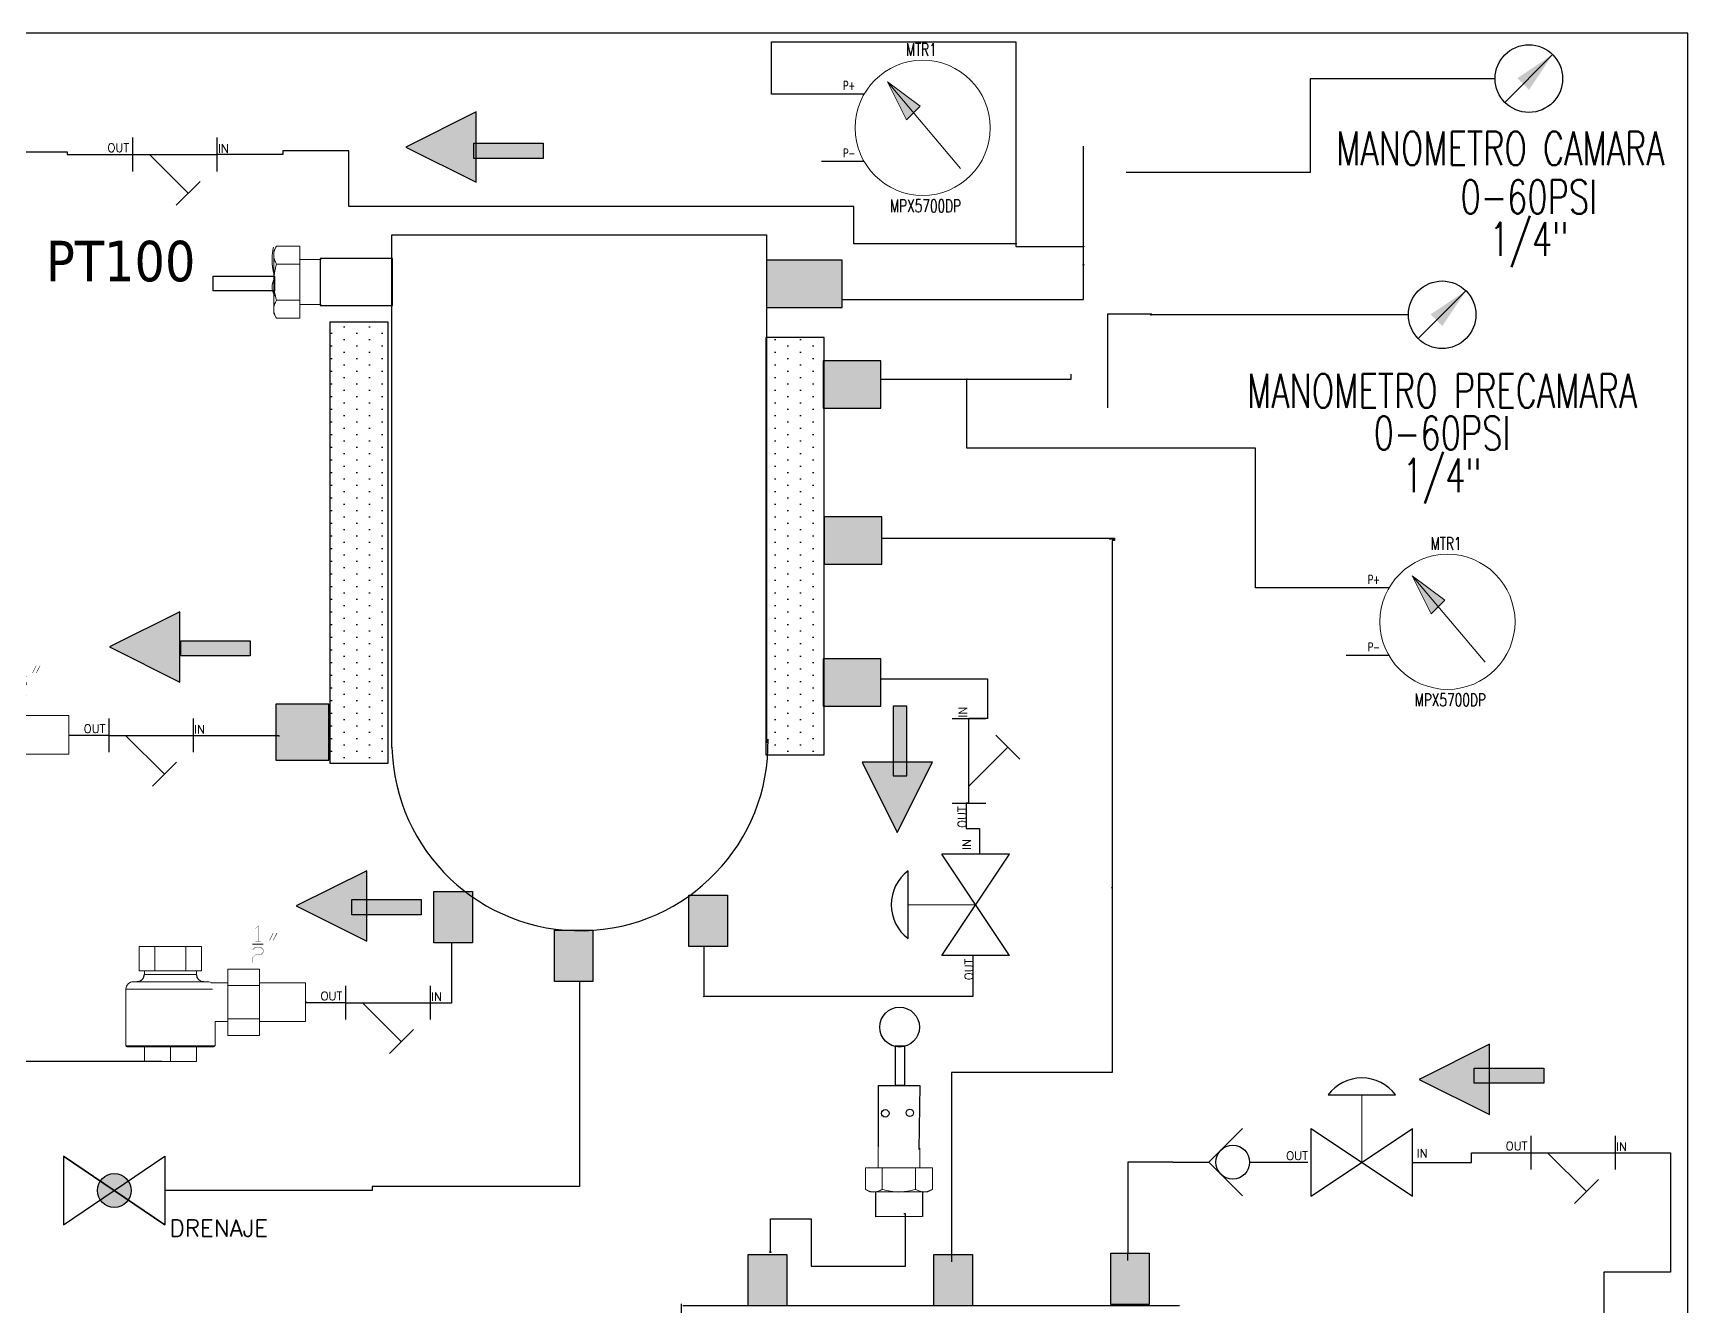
# Model space of a CAD drawing. Header units: millimetres. Extents: x 15 to 265, y 10 to 205.
# Drawn here: x 118.1 to 265, y 92 to 205 of the extents above; entities that cross this region are included whole.
import ezdxf
from ezdxf.enums import TextEntityAlignment as Align

# ---------------------------------------------------------------- set-up
doc = ezdxf.new("R2010")
doc.units = ezdxf.units.MM
for name, color, linetype in [('DESC', 250, 'Continuous'), ('SYMS', 7, 'Continuous'), ('TAGS', 250, 'Continuous'), ('TERMS', 123, 'Continuous'), ('WIRENO', 250, 'Continuous'), ('WIRES', 7, 'Continuous')]:
    doc.layers.add(name, color=color, linetype=linetype)
doc.styles.get("Standard").update_dxf_attribs({"font": 'tahoma.ttf'})
doc.styles.add('WD', font='romans.shx')
pattern_1 = [(90, (348.2018, -2.1999), (-1.125, 0.5625), [0, -1.125])]

# ---------------------------------------------------------------- blocks, each defined once
blk = doc.blocks.new('HCK1_CHK_VAL_1')
for p, q in [((0.2414, 0.125), (0.3664, 0)), ((0.2155, 0), (0, 0)), ((0.3664, 0), (0.2414, -0.125)), ((0.5, 0), (0.3664, 0))]:
    blk.add_line(p, q)
blk.add_circle((0.278, 0), 0.0625)
at = {"style": 'WD', "width": 0.7}
for tag, p in [('INST', (0.2202, 0.4062)), ('LOC', (0.2202, 0.2812)), ('TAG1', (0.2202, 0.1562)), ('DESC1', (0.2031, -0.2691)), ('DESC2', (0.214, -0.3863)), ('DESC3', (0.214, -0.5035)), ('WDTAGALT', (0.214, -0.625))]:
    blk.add_attdef(tag, text='', height=0.0938, dxfattribs=at).set_placement(p, align=Align.CENTER)
at = {"flags": 1}
blk.add_attdef('WDTYPE', (0.3438, 0.125), '', height=0.01, dxfattribs=at)
at = {"style": 'WD', "width": 0.7}
blk.add_attdef('TERM01', text='', height=0.0469, dxfattribs=at).set_placement((0.1875, 0.0312), align=Align.RIGHT)
for tag, p, height in [('TERM02', (0.375, 0.0312), 0.0469), ('RATING1', (0.3765, -0.1563), 0.0938)]:
    blk.add_attdef(tag, p, '', height=height, dxfattribs=at)
at = {"style": 'WD'}
for tag, p, height, flags in [('X4TERM01', (0, 0), 0.00375, 1), ('X1TERM02', (0.5, 0), 0.00375, 1), ('FAMILY', (0.0636, -0.0313), 0.0075, 9), ('WDBLKNAM', (0.0631, -0.1525), 0.01, 9)]:
    blk.add_attdef(tag, p, '', height=height, dxfattribs=dict(at, flags=flags))
blk.add_attdef('XREF', text='', height=0.0625, dxfattribs=at).set_placement((0.0327, -0.0938), align=Align.RIGHT)
at = {"linetype": 'Continuous', "style": 'WD', "flags": 9}
for tag, p in [('CAT', (0.0636, -0.0625)), ('ASSYCODE', (0.0636, -0.125)), ('MFG', (0.0636, -0.0938))]:
    blk.add_attdef(tag, p, '', height=0.0075, dxfattribs=at)
blk = doc.blocks.new('HGVA1_DIAPHRAGM_VALVE2')
at = {"color": 7, "linetype": 'Continuous', "lineweight": 0, "ltscale": 3.2258}
for p, q in [((-0.25, 0.5), (0.25, 0.5)), ((0, 0), (0, 0.5))]:
    blk.add_line(p, q, dxfattribs=at)
for p, q in [((-0.375, -0.25), (-0.375, 0.25)), ((-0.375, -0.25), (0.375, 0.25)), ((-0.375, 0.25), (0.375, -0.25)), ((0.375, -0.25), (0.375, 0.25))]:
    blk.add_line(p, q)
at = {"ltscale": 25.4, "flags": 128}
blk.add_lwpolyline([(0.25, 0.5, 0.5), (-0.25, 0.5)], format="xyb", close=True, dxfattribs=at)
at = {"style": 'WD', "flags": 1}
for tag, p in [('INST', (-0.469, 0.748)), ('LOC', (-0.469, 0.587)), ('TAG1', (-0.469, 0.378))]:
    blk.add_attdef(tag, text='', height=0.125, dxfattribs=at).set_placement(p, align=Align.RIGHT)
at = {"style": 'WD'}
blk.add_attdef('XREF', text='', height=0.0625, rotation=0.0625, dxfattribs=at).set_placement((0.518, 0.271), align=Align.TOP_CENTER)
blk.add_attdef('TERM01', text='', height=0.0625, dxfattribs=at).set_placement((-0.399, 0.018), align=Align.RIGHT)
for tag, p, height in [('X4TERM01', (-0.375, 0), 0.005), ('X1TERM02', (0.375, 0), 0.005), ('TERM02', (0.406, 0.036), 0.0625), ('RATING1', (0.388, -0.162), 0.125), ('DESC1', (0.388, -0.378), 0.125), ('DESC2', (0.388, -0.562), 0.125), ('DESC3', (0.388, -0.752), 0.125), ('WDTAGALT', (0.388, -0.907), 0.125)]:
    blk.add_attdef(tag, p, '', height=height, dxfattribs=at)
at = {"style": 'WD', "flags": 1}
for tag, p in [('WDTYPE', (-0.154, -0.127)), ('FAMILY', (-0.143, -0.17)), ('CAT', (-0.143, -0.215)), ('MFG', (-0.141, -0.246)), ('ASSYCODE', (-0.113, -0.275))]:
    blk.add_attdef(tag, text='', height=0.01, dxfattribs=at).set_placement(p, align=Align.CENTER)
blk = doc.blocks.new('HST1_STRAINER_Y_TYPE')
at = {"ltscale": 3.2258}
for p, q in [((0, 0.125), (0, -0.125)), ((0.625, 0.125), (0.625, -0.125)), ((0, 0), (0.625, 0)), ((0.125, 0), (0.412, -0.287)), ((0.324, -0.376), (0.501, -0.199))]:
    blk.add_line(p, q, dxfattribs=at)
at = {"style": 'WD', "flags": 1}
for tag, height, p in [('INST', 0.125, (0.33, 0.71)), ('LOC', 0.125, (0.306, 0.549)), ('TAG1', 0.125, (0.324, 0.34)), ('FAMILY', 0.01, (1.09, 0.044)), ('CAT', 0.01, (1.09, -0.001)), ('WDTYPE', 0.01, (1.102, -0.093)), ('MFG', 0.01, (1.092, -0.032)), ('ASSYCODE', 0.01, (1.12, -0.061))]:
    blk.add_attdef(tag, text='', height=height, dxfattribs=at).set_placement(p, align=Align.CENTER)
at = {"style": 'WD'}
for tag, height, p in [('WDTAGALT', 0.125, (0.035, 0.2)), ('TERM01', 0.0625, (-0.024, 0.018))]:
    blk.add_attdef(tag, text='', height=height, dxfattribs=at).set_placement(p, align=Align.RIGHT)
for tag, p, height in [('RATING1', (0.6, 0.18), 0.125), ('X4TERM01', (0, 0), 0.005), ('X1TERM03', (0.625, 0), 0.005), ('TERM03', (0.632, 0.013), 0.0625), ('DESC1', (-0.666, -0.258), 0.125), ('DESC2', (-0.666, -0.442), 0.125), ('X8TERM02', (0.412, -0.287), 0.005), ('TERM02', (0.447, -0.365), 0.0625), ('DESC3', (-0.666, -0.632), 0.125)]:
    blk.add_attdef(tag, p, '', height=height, dxfattribs=at)
blk.add_attdef('XREF', text='', height=0.0625, rotation=0.0625, dxfattribs=at).set_placement((0.649, -0.434), align=Align.TOP_CENTER)
blk = doc.blocks.new('HMT1_DIFFERENTIAL_PRESSURE_GAUGE')
blk.add_hatch(color=7).paths.add_polyline_path([(-0.26, 0.34), (-0.12, 0.06), (-0.02, 0.16)])
for p, q in [((-0.437, 0.25), (-0.75, 0.25)), ((-0.437, -0.25), (-0.75, -0.25))]:
    blk.add_line(p, q)
at = {"color": 7, "linetype": 'Continuous', "lineweight": 0, "ltscale": 645.15999}
for p, q in [((-0.26, 0.34), (0.28, -0.3)), ((-0.26, 0.34), (-0.12, 0.06)), ((-0.26, 0.34), (-0.02, 0.16)), ((-0.12, 0.06), (-0.02, 0.16))]:
    blk.add_line(p, q, dxfattribs=at)
at = {"color": 255, "linetype": 'Continuous', "lineweight": 0, "ltscale": 25.4, "flags": 128}
blk.add_lwpolyline([(-0.26, 0.34), (-0.12, 0.06), (-0.02, 0.16)], close=True, dxfattribs=at)
at = {"color": 7, "linetype": 'Continuous', "lineweight": 0, "ltscale": 645.15999}
blk.add_circle((0, 0), 0.5, dxfattribs=at)
at = {"style": 'WD', "width": 0.7}
for tag, p in [('INST', (-0.01, 0.781)), ('LOC', (-0.01, 0.656)), ('TAG1', (-0.01, 0.531)), ('DESC1', (0.021, -0.625)), ('DESC2', (0.021, -0.75)), ('DESC3', (0.021, -0.875)), ('WDTAGALT', (0.021, -1))]:
    blk.add_attdef(tag, text='', height=0.0938, dxfattribs=at).set_placement(p, align=Align.CENTER)
at = {"style": 'WD'}
for tag, p, height, flags in [('X4TERM01', (-0.75, 0.25), 0.005, 1), ('X1TERM03', (0.5, 0), 0.005, 1), ('FAMILY', (-0.208, -0.062), 0.01, 9), ('WDBLKNAM', (-0.209, -0.188), 0.01, 9), ('X4TERM02', (-0.75, -0.25), 0.005, 1)]:
    blk.add_attdef(tag, p, '', height=height, dxfattribs=dict(at, flags=flags))
at = {"style": 'WD', "width": 0.7}
for tag, p in [('TERM01', (-0.5, 0.281)), ('TERM02', (-0.5, -0.219))]:
    blk.add_attdef(tag, text='', height=0.0625, dxfattribs=at).set_placement(p, align=Align.RIGHT)
for tag, p, height in [('TERM03', (0.531, 0.031), 0.0625), ('RATING1', (0.469, -0.375), 0.0938)]:
    blk.add_attdef(tag, p, '', height=height, dxfattribs=at)
at = {"linetype": 'Continuous', "style": 'WD', "flags": 9}
for tag, p in [('CAT', (-0.208, -0.094)), ('MFG', (-0.208, -0.125)), ('ASSYCODE', (-0.208, -0.156))]:
    blk.add_attdef(tag, p, '', height=0.01, dxfattribs=at)
at = {"flags": 1}
blk.add_attdef('WDTYPE', (-0.219, -0.25), '', height=0.01, dxfattribs=at)
at = {"style": 'WD'}
blk.add_attdef('XREF', text='', height=0.0625, dxfattribs=at).set_placement((-0.438, -0.406), align=Align.RIGHT)
blk = doc.blocks.new('Trampo')
for points in [[(117.18, 260.47), (116.16, 260.47), (116.16, 260.53), (116.64, 260.53), (116.64, 263.49), (116.17, 263.03), (116.12, 263.08), (116.65, 263.61), (116.7, 263.61), (116.7, 260.53), (117.18, 260.53)], [(117.75, 258.35), (117.2, 257.8), (116.17, 257.8), (115.68, 257.31), (115.68, 256.33), (117.7, 256.33), (117.7, 256.27), (115.61, 256.27), (115.61, 257.34), (116.16, 257.87), (117.18, 257.87), (117.66, 258.37), (117.66, 258.86), (117.18, 259.34), (116.17, 259.34), (115.68, 258.85), (115.63, 258.9), (116.16, 259.43), (117.2, 259.43), (117.75, 258.88)], [(119.73, 262.17), (119, 260.7), (118.92, 260.75), (119.65, 262.2)], [(120.48, 262.17), (119.73, 260.7), (119.65, 260.75), (120.39, 262.2)]]:
    blk.add_hatch(color=7).paths.add_polyline_path(points)
at = {"color": 7, "linetype": 'Continuous', "lineweight": 15}
for points in [[(93.14, 259.47), (105.47, 259.47), (105.47, 254.69), (93.14, 254.69)], [(93.14, 254.69), (93.14, 259.47), (93.14, 259.47)], [(96.24, 254.69), (96.24, 259.47), (96.24, 259.47)], [(102.39, 254.69), (102.39, 259.47), (102.39, 259.47)], [(91.97, 252.49), (106.66, 252.49), (106.66, 252.49)], [(94.17, 254.69), (94.17, 253.97), (94.17, 253.97)], [(104.46, 253.97), (104.46, 254.69), (104.46, 254.69)], [(116.95, 255.02), (110.68, 255.02), (110.68, 241.9), (116.95, 241.9)], [(116.95, 255.02), (116.95, 241.9), (116.95, 241.9)], [(90.48, 251.05), (90.48, 239.82), (90.48, 239.82)], [(110.68, 252.31), (107.39, 252.31), (107.39, 252.31)], [(116.95, 251.77), (110.68, 251.77), (110.68, 251.77)], [(126.1, 252.31), (116.95, 252.31), (116.95, 252.31)], [(126.1, 252.31), (126.1, 244.62), (126.1, 244.62)], [(108.15, 239.82), (108.15, 244.62), (108.15, 244.62)], [(108.15, 244.62), (110.68, 244.62), (110.68, 244.62)], [(116.95, 245.16), (110.68, 245.16), (110.68, 245.16)], [(116.95, 244.62), (126.1, 244.62), (126.1, 244.62)], [(107.93, 239.65), (90.7, 239.65), (90.7, 239.65)], [(104.46, 239.65), (104.46, 236.73), (94.17, 236.73), (94.17, 239.65)], [(99.3, 239.65), (99.3, 236.73), (99.3, 236.73)]]:
    blk.add_lwpolyline(points, dxfattribs=at)
at = {"color": 7, "linetype": 'Continuous', "lineweight": 20}
blk.add_lwpolyline([(115.59, 259.99), (117.71, 259.99), (117.71, 259.99)], dxfattribs=at)
at = {"color": 8, "linetype": 'Continuous', "lineweight": 15}
for points in [[(94.17, 253.97), (104.46, 253.97), (104.46, 253.97)], [(107.64, 251.05), (90.48, 251.05), (90.48, 251.05)], [(90.48, 239.82), (108.15, 239.82), (108.15, 239.82)]]:
    blk.add_lwpolyline(points, dxfattribs=at)
at = {"color": 7, "linetype": 'Continuous', "lineweight": 15}
for points in [[(91.94, 252.53), (91.14, 252.53), (90.48, 251.88), (90.48, 251.07)], [(92.66, 252.53), (93.48, 252.53), (94.12, 253.19), (94.12, 254)], [(104.46, 254), (104.46, 253.19), (105.12, 252.53), (105.92, 252.53)], [(107.36, 252.34), (107.12, 252.46), (106.89, 252.53), (106.64, 252.53)], [(90.48, 239.85), (90.48, 239.74), (90.56, 239.65), (90.68, 239.65)], [(107.92, 239.65), (108.02, 239.65), (108.1, 239.74), (108.1, 239.85)]]:
    blk.add_open_spline(points, degree=3, dxfattribs=at)
blk = doc.blocks.new('HME1_PRESS_M')
blk.add_line((0.0361, -0.0879), (0.2129, 0.0889))
blk.add_circle((0.125, 0), 0.125)
blk.add_solid([(0.0821, 0.0015), (0.1255, -0.0419), (0.2129, 0.0889)])
at = {"style": 'WD', "width": 0.7}
for tag, p in [('INST', (0.125, 0.5)), ('LOC', (0.125, 0.3438)), ('TAG1', (0.125, 0.1875)), ('DESC1', (0.125, -0.3438)), ('DESC2', (0.125, -0.5)), ('DESC3', (0.125, -0.6562)), ('WDTAGALT', (0.125, -0.8125))]:
    blk.add_attdef(tag, text='', height=0.125, dxfattribs=at).set_placement(p, align=Align.CENTER)
blk.add_attdef('TERM01', text='', height=0.0625, dxfattribs=at).set_placement((-0.0322, 0.0313), align=Align.RIGHT)
at = {"style": 'WD'}
for tag, p, height, flags in [('WDTYPE', (0.0625, 0.0625), 0.01, 1), ('X4TERM01', (0, 0), 0.005, 1), ('WDBLKNAM', (0.1342, 0.0008), 0.01, 9), ('X1TERM02', (0.248, 0), 0.005, 1), ('FAMILY', (0.1303, -0.0348), 0.01, 9)]:
    blk.add_attdef(tag, p, '', height=height, dxfattribs=dict(at, flags=flags))
at = {"style": 'WD', "width": 0.7}
for tag, p, height in [('TERM02', (0.2803, 0.0313), 0.0625), ('RATING1', (0.2812, -0.1875), 0.125)]:
    blk.add_attdef(tag, p, '', height=height, dxfattribs=at)
at = {"linetype": 'Continuous', "style": 'WD', "flags": 9}
for tag, p in [('CAT', (0.1303, -0.066)), ('MFG', (0.1283, -0.0855)), ('ASSYCODE', (0.1305, -0.1028))]:
    blk.add_attdef(tag, p, '', height=0.01, dxfattribs=at)
at = {"style": 'WD'}
blk.add_attdef('XREF', text='', height=0.0625, dxfattribs=at).set_placement((-0.0312, -0.125), align=Align.RIGHT)
blk = doc.blocks.new('PT100')
at = {"color": 7, "linetype": 'Continuous', "lineweight": 15}
for p, q in [((12.6327, 10.9194), (12.5264, 10.9194)), ((12.5264, 10.9194), (12.5264, 10.8369)), ((12.6455, 10.8973), (12.6327, 10.9194)), ((12.6455, 10.8781), (12.6455, 10.8973)), ((12.5264, 10.8571), (12.4289, 10.8571)), ((12.6327, 10.8369), (12.5264, 10.8369)), ((12.5264, 10.8369), (12.5264, 10.6719)), ((12.6455, 10.7544), (12.6455, 10.8781)), ((12.6455, 10.6307), (12.6455, 10.7544)), ((12.6327, 10.6719), (12.5264, 10.6719)), ((12.5264, 10.6719), (12.5264, 10.5894)), ((12.4289, 10.6516), (12.5264, 10.6516)), ((12.6327, 10.5894), (12.5264, 10.5894)), ((12.6327, 10.5894), (12.6455, 10.6115)), ((12.6455, 10.6115), (12.6455, 10.6307))]:
    blk.add_line(p, q, dxfattribs=at)
blk.add_lwpolyline([(12.6419, 10.794), (12.9225, 10.794), (12.9225, 10.7263), (12.6419, 10.7263)], close=True)
for points, knots in [([(12.6327, 10.9194), (12.6366, 10.9126), (12.6398, 10.9058), (12.6443, 10.8921), (12.6455, 10.8851), (12.6455, 10.8781)], [0, 0, 0, 0, 0.5, 0.5, 1, 1, 1, 1]), ([(12.6455, 10.8781), (12.6455, 10.8746), (12.6452, 10.8711), (12.644, 10.8641), (12.6431, 10.8607), (12.6398, 10.8504), (12.6366, 10.8436), (12.6327, 10.8369)], [0, 0, 0, 0, 0.25, 0.25, 0.5, 0.5, 1, 1, 1, 1]), ([(12.6455, 10.7544), (12.6455, 10.7683), (12.6442, 10.7825), (12.6398, 10.81), (12.6366, 10.8235), (12.6327, 10.8369)], [0, 0, 0, 0, 0.5, 0.5, 1, 1, 1, 1]), ([(12.6327, 10.6719), (12.6366, 10.6853), (12.6398, 10.6991), (12.6443, 10.7266), (12.6455, 10.7404), (12.6455, 10.7544)], [0, 0, 0, 0, 0.5, 0.5, 1, 1, 1, 1]), ([(12.6327, 10.6719), (12.6366, 10.6651), (12.6398, 10.6584), (12.6443, 10.6446), (12.6455, 10.6377), (12.6455, 10.6307)], [0, 0, 0, 0, 0.5, 0.5, 1, 1, 1, 1]), ([(12.6455, 10.6307), (12.6455, 10.6272), (12.6452, 10.6236), (12.644, 10.6167), (12.6431, 10.6132), (12.6398, 10.6029), (12.6366, 10.5961), (12.6327, 10.5894)], [0, 0, 0, 0, 0.25, 0.25, 0.5, 0.5, 1, 1, 1, 1])]:
    blk.add_open_spline(points, degree=3, knots=knots, dxfattribs=at)
blk = doc.blocks.new('Valvula Tipo Anillo')
for p, q in [((7.8804, 11.2135), (7.8804, 11.5186)), ((7.8804, 11.5186), (8.084, 11.5186)), ((8.084, 11.5186), (8.0789, 11.2033))]:
    blk.add_line(p, q)
at = {"color": 7, "linetype": 'Continuous', "lineweight": 15}
for p, q in [((7.8781, 11.2101), (7.8781, 11.1126)), ((8.0836, 11.1126), (8.0836, 11.2101)), ((7.8159, 11.0063), (7.8159, 11.1126)), ((7.8983, 11.1126), (7.8159, 11.1126)), ((7.8983, 11.0063), (7.8983, 11.1126)), ((8.0633, 11.1126), (7.8983, 11.1126)), ((8.0633, 11.0063), (8.0633, 11.1126)), ((8.1458, 11.1126), (8.0633, 11.1126)), ((8.1458, 11.0063), (8.1458, 11.1126)), ((7.8159, 11.0063), (7.838, 10.9935)), ((7.838, 10.9935), (7.8571, 10.9935)), ((7.8571, 10.9935), (7.9808, 10.9935)), ((7.9808, 10.9935), (8.1046, 10.9935)), ((8.1046, 10.9935), (8.1237, 10.9935)), ((8.1237, 10.9935), (8.1458, 11.0063))]:
    blk.add_line(p, q, dxfattribs=at)
for points in [[(7.9619, 11.5205), (8.0102, 11.5205), (8.0102, 11.7134), (7.9619, 11.7134)], [(8.0975, 10.9955), (8.097, 10.8733), (7.8668, 10.8713), (7.8673, 10.9935)]]:
    blk.add_lwpolyline(points, close=True)
for centre, radius in [((7.9841, 11.8066), 0.0981), ((7.9136, 11.3814), 0.0185), ((8.0347, 11.3838), 0.0185)]:
    blk.add_circle(centre, radius)
for points, knots in [([(7.8571, 10.9935), (7.8536, 10.9935), (7.8501, 10.9938), (7.8431, 10.995), (7.8397, 10.9959), (7.8294, 10.9992), (7.8226, 11.0024), (7.8159, 11.0063)], [0, 0, 0, 0, 0.25, 0.25, 0.5, 0.5, 1, 1, 1, 1]), ([(7.8983, 11.0063), (7.8916, 11.0024), (7.8848, 10.9992), (7.8711, 10.9947), (7.8641, 10.9935), (7.8571, 10.9935)], [0, 0, 0, 0, 0.5, 0.5, 1, 1, 1, 1]), ([(7.8983, 11.0063), (7.9118, 11.0024), (7.9255, 10.9992), (7.953, 10.9947), (7.9669, 10.9935), (7.9808, 10.9935)], [0, 0, 0, 0, 0.5, 0.5, 1, 1, 1, 1]), ([(7.9808, 10.9935), (7.9948, 10.9935), (8.0089, 10.9948), (8.0365, 10.9992), (8.05, 11.0024), (8.0633, 11.0063)], [0, 0, 0, 0, 0.5, 0.5, 1, 1, 1, 1]), ([(8.1046, 10.9935), (8.1011, 10.9935), (8.0976, 10.9938), (8.0906, 10.995), (8.0871, 10.9959), (8.0768, 10.9992), (8.0701, 11.0024), (8.0633, 11.0063)], [0, 0, 0, 0, 0.25, 0.25, 0.5, 0.5, 1, 1, 1, 1]), ([(8.1458, 11.0063), (8.1391, 11.0024), (8.1323, 10.9992), (8.1185, 10.9947), (8.1116, 10.9935), (8.1046, 10.9935)], [0, 0, 0, 0, 0.5, 0.5, 1, 1, 1, 1])]:
    blk.add_open_spline(points, degree=3, knots=knots, dxfattribs=at)
blk = doc.blocks.new('HGVA1_BALL_VALVE')
h = blk.add_hatch(color=256)
edge = h.paths.add_edge_path()
edge.add_arc((0, 0), 0.125, 0, 360)
at = {"ltscale": 3.2258}
for p, q in [((-0.375, 0.254), (0.375, -0.254)), ((-0.375, -0.254), (0.375, 0.254)), ((-0.375, 0.254), (-0.375, -0.254)), ((0.375, 0.254), (0.375, -0.254))]:
    blk.add_line(p, q, dxfattribs=at)
at = {"ltscale": 25.4, "flags": 128}
blk.add_lwpolyline([(0.375, 0.254), (0.375, -0.254), (-0.375, 0.254), (-0.375, -0.254)], close=True, dxfattribs=at)
at = {"ltscale": 3.2258}
blk.add_circle((0, 0), 0.125, dxfattribs=at)
at = {"ltscale": 25.4}
blk.add_circle((0, 0), 0.125, dxfattribs=at)
at = {"style": 'WD', "flags": 1}
for tag, height, p in [('INST', 0.125, (0.028, 0.678)), ('LOC', 0.125, (0.011, 0.516)), ('TAG1', 0.125, (0, 0.307)), ('FAMILY', 0.01, (-0.482, -0.121)), ('WDTYPE', 0.01, (-0.475, -0.062)), ('CAT', 0.01, (-0.482, -0.165)), ('MFG', 0.01, (-0.481, -0.197)), ('ASSYCODE', 0.01, (-0.453, -0.226))]:
    blk.add_attdef(tag, text='', height=height, dxfattribs=at).set_placement(p, align=Align.CENTER)
at = {"style": 'WD'}
blk.add_attdef('XREF', text='', height=0.0625, rotation=0.0625, dxfattribs=at).set_placement((0.541, 0.293), align=Align.TOP_CENTER)
blk.add_attdef('TERM01', text='', height=0.0625, dxfattribs=at).set_placement((-0.399, 0.018), align=Align.RIGHT)
for tag, p, height in [('X4TERM01', (-0.375, 0), 0.005), ('X8TERM02', (0, 0), 0.005), ('TERM02', (0.052, -0.037), 0.0625), ('X1TERM03', (0.375, 0), 0.005), ('TERM03', (0.406, 0.036), 0.0625), ('RATING1', (0.409, -0.162), 0.125), ('DESC1', (0.409, -0.341), 0.125), ('DESC2', (0.409, -0.525), 0.125), ('DESC3', (0.409, -0.715), 0.125), ('WDTAGALT', (0.409, -0.873), 0.125)]:
    blk.add_attdef(tag, p, '', height=height, dxfattribs=at)
blk = doc.blocks.new('WDDOT')
for radius in [0.03, 0.0187, 0.00929]:
    blk.add_circle((0, 0), radius)
blk = doc.blocks.new('HFA1_FLOW_ARROW_L_P')
blk.add_hatch(color=256).paths.add_polyline_path([(0.125, 0.0625), (0, 0), (0.125, -0.0625)])
blk.add_lwpolyline([(0.125, 0.0625), (0, 0), (0.125, -0.0625)], close=True)
at = {"style": 'WD', "flags": 1}
for tag, p in [('X4TERM01', (0, 0)), ('X1TERM01', (0.125, 0))]:
    blk.add_attdef(tag, p, '', height=0.0075, dxfattribs=at)

msp = doc.modelspace()

# ---------------------------------------------------------------- hatches: boundary and pattern name
h = msp.add_hatch()
h.set_pattern_fill('DOTS', color=256, scale=18, angle=90)
h.set_pattern_definition(pattern_1)
h.paths.add_polyline_path([(144.43, 140.18), (149.59, 140.18), (149.59, 179.34), (144.43, 179.34)])
h = msp.add_hatch()
h.set_pattern_fill('DOTS', color=256, scale=18, angle=90)
h.set_pattern_definition(pattern_1)
h.paths.add_polyline_path([(183.18, 141.97), (183.14, 140.92), (188.3, 140.92), (188.3, 177.97), (183.18, 177.97)])
h = msp.add_hatch(color=256)
h.dxf.hatch_style = 1
h.paths.add_polyline_path([(193.35, 149.43), (188.3, 149.43), (188.3, 145.24), (193.35, 145.24)])
h.paths.add_polyline_path([(193.35, 171.71), (193.35, 175.9), (188.3, 175.9), (188.3, 171.71)])
h = msp.add_hatch(color=256)
h.dxf.hatch_style = 1
h.paths.add_polyline_path([(139.62, 145.42), (139.62, 140.43), (144.33, 140.43), (144.33, 145.42)])
h = msp.add_hatch(color=256)
h.dxf.hatch_style = 1
h.paths.add_polyline_path([(153.66, 128.78), (153.66, 124.21), (157.09, 124.21), (157.09, 128.63, -0.009743), (156.45, 128.78)])
h = msp.add_hatch(color=256)
h.dxf.hatch_style = 1
h.paths.add_polyline_path([(176.29, 128.46), (176.29, 123.89), (179.72, 123.89), (179.72, 128.46)])
h = msp.add_hatch(color=256)
h.dxf.hatch_style = 1
h.paths.add_polyline_path([(164.35, 125.35), (164.35, 120.78), (167.78, 120.78), (167.78, 125.35)])
h = msp.add_hatch(color=256)
h.dxf.hatch_style = 1
h.paths.add_polyline_path([(181.56, 96.56), (181.56, 91.99), (184.99, 91.99), (184.99, 96.56)])
h = msp.add_hatch(color=256)
h.dxf.hatch_style = 1
h.paths.add_polyline_path([(198.05, 96.56), (198.05, 91.99), (201.47, 91.99), (201.47, 96.56)])
h = msp.add_hatch(color=256)
h.dxf.hatch_style = 1
h.paths.add_polyline_path([(213.75, 96.67), (213.75, 92.1), (217.17, 92.1), (217.17, 96.67)])
at = {"layer": 'WIRENO'}
h = msp.add_hatch(color=256, dxfattribs=at)
h.dxf.hatch_style = 1
h.paths.add_polyline_path([(152.54, 128.06), (147.69, 128.06), (147.69, 126.71), (152.54, 126.71)])
h.paths.add_polyline_path([(163.37, 195.24), (157.4, 195.24), (157.4, 193.88), (163.37, 193.88)])
h.paths.add_polyline_path([(252.2, 113.1), (247.39, 113.1), (247.39, 111.75), (252.2, 111.75)])
h = msp.add_hatch(color=7, dxfattribs=at)
h.dxf.hatch_style = 1
h.paths.add_polyline_path([(183.19, 184.84), (183.19, 180.65), (189.91, 180.65), (189.91, 184.84)])
h = msp.add_hatch(color=7, dxfattribs=at)
h.dxf.hatch_style = 1
h.paths.add_polyline_path([(188.3, 157.85), (193.44, 157.85), (193.44, 162.04), (188.3, 162.04)])
h = msp.add_hatch(color=256, dxfattribs=at)
h.dxf.hatch_style = 1
h.paths.add_polyline_path([(137.35, 151.05), (131.19, 151.05), (131.19, 149.7), (137.35, 149.7)])
h = msp.add_hatch(color=256, dxfattribs=at)
h.dxf.hatch_style = 1
h.paths.add_polyline_path([(195.66, 145.25), (194.44, 145.25), (194.44, 140.26), (195.66, 140.26)])

# ---------------------------------------------------------------- linework, layer by layer
at = {"color": 7, "linetype": 'Continuous'}
for p, q in [((265, 205), (15, 205)), ((265, 10), (265, 205))]:
    msp.add_line(p, q, dxfattribs=at)
for p, q in [((149.92, 187.08), (181.06, 187.08)), ((149.92, 141.58), (149.92, 187.08)), ((181.06, 187.08), (182.12, 187.08)), ((182.12, 187.08), (183.18, 187.08)), ((183.18, 187.08), (183.18, 141.97)), ((149.94, 141.58), (149.92, 141.59)), ((149.94, 141.58), (149.94, 141.58)), ((150.1, 139.72), (150.06, 139.72))]:
    msp.add_line(p, q)
for points in [[(149.99, 180.81), (149.99, 184.99), (143.57, 184.99), (143.57, 180.81)], [(189.91, 180.65), (189.91, 184.84), (183.19, 184.84), (183.19, 180.65)], [(149.59, 140.18), (149.59, 179.34), (144.43, 179.34), (144.43, 140.18)], [(188.3, 140.92), (188.3, 177.97), (183.14, 177.97), (183.14, 140.92)], [(193.35, 171.71), (193.35, 175.9), (188.21, 175.9), (188.21, 171.71)], [(193.44, 157.85), (193.44, 162.04), (188.3, 162.04), (188.3, 157.85)], [(193.35, 145.24), (193.35, 149.43), (188.21, 149.43), (188.21, 145.24)], [(144.33, 140.43), (144.33, 145.42), (139.62, 145.42), (139.62, 140.43)], [(153.66, 124.21), (153.66, 128.78), (157.09, 128.78), (157.09, 124.21)], [(176.29, 123.89), (176.29, 128.46), (179.72, 128.46), (179.72, 123.89)], [(164.35, 120.78), (164.35, 125.35), (167.78, 125.35), (167.78, 120.78)], [(181.56, 91.99), (181.56, 96.56), (184.99, 96.56), (184.99, 91.99)], [(198.05, 91.99), (198.05, 96.56), (201.47, 96.56), (201.47, 91.99)], [(213.75, 92.1), (213.75, 96.67), (217.17, 96.67), (217.17, 92.1)]]:
    msp.add_lwpolyline(points, close=True)
msp.add_arc((166.63, 142), 16.7, 181.4356, 1.0609)
at = {"color": 7, "linetype": 'Continuous', "lineweight": 15}
for points in [[(139.32, 185.41), (139.3, 185.23), (139.29, 185.05), (139.29, 184.86)], [(139.3, 185.2), (139.29, 185.09), (139.29, 184.98), (139.29, 184.86)], [(139.3, 185.2), (139.29, 185.09), (139.29, 184.98), (139.29, 184.86)], [(139.32, 185.41), (139.31, 185.34), (139.31, 185.27), (139.3, 185.2)], [(139.32, 185.41), (139.31, 185.34), (139.31, 185.27), (139.3, 185.2)], [(139.34, 185.59), (139.33, 185.53), (139.33, 185.47), (139.32, 185.41)], [(139.34, 185.59), (139.33, 185.53), (139.33, 185.47), (139.32, 185.41)], [(139.29, 184.86), (139.29, 184.86), (139.29, 184.86), (139.29, 184.86)], [(139.29, 184.86), (139.29, 184.86), (139.29, 184.86), (139.29, 184.86)], [(139.29, 184.86), (139.29, 184.61), (139.31, 184.35), (139.35, 184.09)], [(139.29, 184.86), (139.29, 184.73), (139.29, 184.6), (139.31, 184.46)], [(139.29, 184.86), (139.29, 184.86), (139.29, 184.86), (139.29, 184.86)], [(139.29, 184.86), (139.29, 184.86), (139.29, 184.86), (139.29, 184.86)], [(139.29, 184.86), (139.29, 184.73), (139.29, 184.6), (139.31, 184.46)], [(139.29, 184.86), (139.29, 184.86), (139.29, 184.86), (139.29, 184.86)], [(139.29, 184.86), (139.29, 184.86), (139.29, 184.86), (139.29, 184.86)], [(139.31, 184.46), (139.32, 184.34), (139.33, 184.22), (139.35, 184.09)], [(139.31, 184.46), (139.32, 184.34), (139.33, 184.22), (139.35, 184.09)], [(139.35, 184.09), (139.35, 184.09), (139.35, 184.08), (139.35, 184.08)], [(139.35, 184.09), (139.35, 184.09), (139.35, 184.08), (139.35, 184.08)], [(139.29, 182.46), (139.29, 182.49), (139.29, 182.52), (139.29, 182.56)], [(139.29, 182.46), (139.29, 182.49), (139.29, 182.52), (139.29, 182.56)], [(139.29, 182.46), (139.29, 182.46), (139.29, 182.46), (139.29, 182.46)], [(139.29, 182.46), (139.29, 182.46), (139.29, 182.46), (139.29, 182.46)], [(139.29, 182.46), (139.29, 182.46), (139.29, 182.46), (139.29, 182.46)], [(139.29, 182.35), (139.29, 182.39), (139.29, 182.42), (139.29, 182.46)], [(139.29, 182.46), (139.29, 182.46), (139.29, 182.46), (139.29, 182.46)], [(139.29, 182.46), (139.29, 182.46), (139.29, 182.46), (139.29, 182.46)], [(139.29, 182.35), (139.29, 182.39), (139.29, 182.42), (139.29, 182.46)], [(139.29, 182.46), (139.29, 182.46), (139.29, 182.46), (139.29, 182.46)], [(139.33, 182.15), (139.31, 182.22), (139.3, 182.29), (139.29, 182.35)], [(139.33, 182.15), (139.31, 182.22), (139.3, 182.29), (139.29, 182.35)], [(139.39, 182.96), (139.42, 183.03), (139.45, 183.09), (139.48, 183.16)], [(139.39, 182.96), (139.42, 183.03), (139.45, 183.09), (139.48, 183.16)], [(139.43, 183.66), (139.46, 183.53), (139.5, 183.39), (139.54, 183.26)], [(139.43, 183.66), (139.46, 183.53), (139.5, 183.39), (139.54, 183.26)], [(139.48, 183.16), (139.5, 183.19), (139.52, 183.23), (139.54, 183.26)], [(139.48, 183.16), (139.5, 183.19), (139.52, 183.23), (139.54, 183.26)], [(139.43, 181.85), (139.42, 181.89), (139.4, 181.92), (139.39, 181.95)], [(139.43, 181.85), (139.42, 181.89), (139.4, 181.92), (139.39, 181.95)], [(139.48, 181.75), (139.47, 181.79), (139.45, 181.82), (139.43, 181.85)], [(139.48, 181.75), (139.47, 181.79), (139.45, 181.82), (139.43, 181.85)], [(139.54, 181.65), (139.52, 181.69), (139.5, 181.72), (139.48, 181.75)], [(139.54, 181.65), (139.52, 181.69), (139.5, 181.72), (139.48, 181.75)], [(126.96, 120.78), (126.6, 120.78), (126.31, 120.49), (126.31, 120.12)], [(127.28, 120.78), (127.65, 120.78), (127.94, 121.07), (127.94, 121.44)], [(132.57, 121.44), (132.57, 121.07), (132.87, 120.78), (133.22, 120.78)], [(133.87, 120.69), (133.77, 120.75), (133.66, 120.78), (133.55, 120.78)], [(126.31, 115.1), (126.31, 115.09), (126.31, 115.09), (126.31, 115.08)], [(126.31, 115.08), (126.31, 115.04), (126.35, 115.01), (126.39, 115.01)], [(134.12, 115.01), (134.16, 115.01), (134.2, 115.04), (134.2, 115.08)], [(134.2, 115.08), (134.2, 115.09), (134.2, 115.09), (134.2, 115.1)], [(192.71, 102.1), (192.71, 102.1), (192.71, 102.1), (192.71, 102.1)], [(192.71, 102.1), (192.71, 102.1), (192.71, 102.1), (192.71, 102.1)], [(194.59, 102.12), (194.71, 102.11), (194.82, 102.1), (194.94, 102.1)], [(194.94, 102.1), (195.08, 102.1), (195.22, 102.11), (195.37, 102.12)], [(194.94, 102.1), (194.94, 102.1), (194.94, 102.1), (194.94, 102.1)], [(194.94, 102.1), (194.94, 102.1), (194.94, 102.1), (194.94, 102.1)], [(197.17, 102.1), (197.13, 102.1), (197.08, 102.11), (197.04, 102.11)], [(197.17, 102.1), (197.17, 102.1), (197.17, 102.1), (197.17, 102.1)], [(197.17, 102.1), (197.17, 102.1), (197.17, 102.1), (197.17, 102.1)]]:
    msp.add_open_spline(points, degree=3, dxfattribs=at)
for points, knots in [([(139.42, 186), (139.39, 185.89), (139.37, 185.78), (139.35, 185.64), (139.35, 185.62), (139.34, 185.59)], [0.2910405, 0.2910405, 0.2910405, 0.2910405, 0.5, 0.5, 0.5475819, 0.5475819, 0.5475819, 0.5475819]), ([(139.42, 186), (139.39, 185.89), (139.37, 185.78), (139.35, 185.64), (139.35, 185.62), (139.34, 185.59)], [0.2910405, 0.2910405, 0.2910405, 0.2910405, 0.5, 0.5, 0.5475819, 0.5475819, 0.5475819, 0.5475819]), ([(139.35, 184.09), (139.35, 184.08), (139.35, 184.06), (139.4, 183.78), (139.46, 183.52), (139.54, 183.26)], [0.4729368, 0.4729368, 0.4729368, 0.4729368, 0.5, 0.5, 1, 1, 1, 1]), ([(139.35, 184.08), (139.35, 184.07), (139.35, 184.06), (139.38, 183.92), (139.4, 183.79), (139.43, 183.66)], [0.4810336, 0.4810336, 0.4810336, 0.4810336, 0.5, 0.5, 0.743222, 0.743222, 0.743222, 0.743222]), ([(139.35, 184.08), (139.35, 184.07), (139.35, 184.06), (139.38, 183.92), (139.4, 183.79), (139.43, 183.66)], [0.4810336, 0.4810336, 0.4810336, 0.4810336, 0.5, 0.5, 0.743222, 0.743222, 0.743222, 0.743222]), ([(139.29, 182.46), (139.29, 182.52), (139.29, 182.59), (139.32, 182.73), (139.33, 182.8), (139.4, 183), (139.46, 183.13), (139.54, 183.26)], [0.0002486, 0.0002486, 0.0002486, 0.0002486, 0.25, 0.25, 0.5, 0.5, 1, 1, 1, 1]), ([(139.29, 182.56), (139.3, 182.59), (139.3, 182.63), (139.31, 182.69), (139.32, 182.73), (139.33, 182.76)], [0.1251088, 0.1251088, 0.1251088, 0.1251088, 0.25, 0.25, 0.3750777, 0.3750777, 0.3750777, 0.3750777]), ([(139.29, 182.56), (139.3, 182.59), (139.3, 182.63), (139.31, 182.69), (139.32, 182.73), (139.33, 182.76)], [0.1251088, 0.1251088, 0.1251088, 0.1251088, 0.25, 0.25, 0.3750777, 0.3750777, 0.3750777, 0.3750777]), ([(139.54, 181.65), (139.46, 181.79), (139.4, 181.92), (139.31, 182.19), (139.29, 182.32), (139.29, 182.46)], [0, 0, 0, 0, 0.5, 0.5, 0.9997524, 0.9997524, 0.9997524, 0.9997524]), ([(139.33, 182.76), (139.34, 182.8), (139.35, 182.83), (139.37, 182.9), (139.38, 182.93), (139.39, 182.96)], [0.3750777, 0.3750777, 0.3750777, 0.3750777, 0.5, 0.5, 0.6250466, 0.6250466, 0.6250466, 0.6250466]), ([(139.33, 182.76), (139.34, 182.8), (139.35, 182.83), (139.37, 182.9), (139.38, 182.93), (139.39, 182.96)], [0.3750777, 0.3750777, 0.3750777, 0.3750777, 0.5, 0.5, 0.6250466, 0.6250466, 0.6250466, 0.6250466]), ([(139.39, 181.95), (139.38, 181.99), (139.37, 182.02), (139.34, 182.09), (139.34, 182.12), (139.33, 182.15)], [0.3749536, 0.3749536, 0.3749536, 0.3749536, 0.5, 0.5, 0.6249226, 0.6249226, 0.6249226, 0.6249226]), ([(139.39, 181.95), (139.38, 181.99), (139.37, 182.02), (139.34, 182.09), (139.34, 182.12), (139.33, 182.15)], [0.3749536, 0.3749536, 0.3749536, 0.3749536, 0.5, 0.5, 0.6249226, 0.6249226, 0.6249226, 0.6249226]), ([(192.71, 102.1), (192.65, 102.1), (192.59, 102.11), (192.46, 102.13), (192.4, 102.15), (192.21, 102.21), (192.09, 102.26), (191.97, 102.33)], [0.0002486, 0.0002486, 0.0002486, 0.0002486, 0.25, 0.25, 0.5, 0.5, 1, 1, 1, 1]), ([(193.46, 102.33), (193.33, 102.26), (193.21, 102.21), (192.97, 102.13), (192.84, 102.1), (192.71, 102.1)], [0, 0, 0, 0, 0.5, 0.5, 0.9997524, 0.9997524, 0.9997524, 0.9997524]), ([(193.46, 102.33), (193.7, 102.26), (193.94, 102.21), (194.33, 102.14), (194.46, 102.13), (194.59, 102.12)], [0, 0, 0, 0, 0.5, 0.5, 0.767862, 0.767862, 0.767862, 0.767862]), ([(195.37, 102.12), (195.48, 102.14), (195.59, 102.15), (195.94, 102.21), (196.19, 102.26), (196.43, 102.33)], [0.2810374, 0.2810374, 0.2810374, 0.2810374, 0.5, 0.5, 1, 1, 1, 1]), ([(196.89, 102.14), (196.86, 102.15), (196.83, 102.16), (196.67, 102.21), (196.55, 102.26), (196.43, 102.33)], [0.3642748, 0.3642748, 0.3642748, 0.3642748, 0.5, 0.5, 1, 1, 1, 1]), ([(197.04, 102.11), (197.02, 102.11), (197, 102.12), (196.95, 102.13), (196.92, 102.13), (196.89, 102.14)], [0.1684732, 0.1684732, 0.1684732, 0.1684732, 0.25, 0.25, 0.3642748, 0.3642748, 0.3642748, 0.3642748]), ([(197.91, 102.33), (197.79, 102.26), (197.67, 102.21), (197.42, 102.13), (197.29, 102.1), (197.17, 102.1)], [0, 0, 0, 0, 0.5, 0.5, 0.9997524, 0.9997524, 0.9997524, 0.9997524])]:
    msp.add_open_spline(points, degree=3, knots=knots, dxfattribs=at)
at = {"layer": 'WIRENO'}
for p, q in [((175.61, 92.16), (175.61, 72.37)), ((175.77, 92.03), (219.85, 92.03))]:
    msp.add_line(p, q, dxfattribs=at)
for points in [[(157.2, 195.24), (163.37, 195.24), (163.37, 193.88), (157.2, 193.88)], [(131.19, 151.05), (137.35, 151.05), (137.35, 149.7), (131.19, 149.7)], [(194.44, 139.04), (195.66, 139.04), (195.66, 145.25), (194.44, 145.25)], [(146.38, 128.06), (152.54, 128.06), (152.54, 126.71), (146.38, 126.71)], [(246.03, 113.1), (252.2, 113.1), (252.2, 111.75), (246.03, 111.75)]]:
    msp.add_lwpolyline(points, close=True, dxfattribs=at)
at = {"layer": 'WIRES'}
for p, q in [((183.62, 199.59), (183.62, 204.21)), ((183.62, 204.21), (205.33, 204.21)), ((205.33, 204.21), (205.33, 186.05)), ((231.5, 192.66), (231.5, 200.96)), ((231.5, 200.96), (247.88, 200.96)), ((188.06, 199.59), (183.62, 199.59)), ((115.29, 194.47), (121.09, 194.47)), ((121.09, 194.47), (121.09, 194.22)), ((121.09, 194.22), (126.89, 194.22)), ((140.24, 194.22), (134.39, 194.22)), ((146.09, 194.54), (140.24, 194.54)), ((140.24, 194.54), (140.24, 194.22)), ((146.09, 189.59), (146.09, 194.54)), ((211.33, 181.36), (211.33, 194.96)), ((215.12, 192.66), (231.5, 192.66)), ((190.93, 189.59), (146.09, 189.59)), ((190.93, 186.29), (190.93, 189.59)), ((205.33, 186.29), (190.93, 186.29)), ((205.33, 186.05), (211.33, 186.05)), ((189.91, 181.36), (211.33, 181.36)), ((217.33, 180.04), (213.47, 180.04)), ((213.47, 180.04), (213.47, 171.72)), ((217.33, 179.99), (217.33, 180.04)), ((240.18, 179.99), (217.33, 179.99)), ((193.35, 174.28), (210.23, 174.28)), ((200.99, 168.15), (200.99, 174.28)), ((210.23, 174.28), (210.23, 174.71)), ((226.61, 168.15), (200.99, 168.15)), ((226.61, 155.73), (226.61, 168.15)), ((193.44, 160.16), (214.08, 160.16)), ((214.08, 160.16), (214.08, 159.95)), ((213.61, 160.11), (214.08, 160.11)), ((214.08, 159.95), (213.87, 159.95)), ((213.87, 159.95), (213.87, 112.7)), ((234.65, 155.73), (226.61, 155.73)), ((193.35, 147.66), (202.81, 147.66)), ((202.81, 147.66), (202.81, 144.14)), ((202.81, 144.14), (201.16, 144.14)), ((124.78, 142.64), (121.27, 142.64)), ((132.28, 142.64), (139.9, 142.64)), ((139.9, 142.64), (139.9, 142.53)), ((201.16, 136.64), (200.91, 136.64)), ((200.91, 136.64), (200.91, 134.38)), ((200.91, 134.38), (202.11, 134.38)), ((202.11, 134.38), (202.11, 132.11)), ((202.11, 132.11), (201.76, 132.11)), ((155.24, 118.91), (155.24, 124.2)), ((177.66, 119.47), (177.66, 123.9)), ((201.76, 123.11), (201.51, 123.11)), ((201.51, 123.11), (201.51, 119.47)), ((166.59, 120.78), (166.59, 102.59)), ((201.51, 119.47), (177.66, 119.47)), ((142.31, 118.91), (142.31, 119.01)), ((145.82, 118.91), (142.31, 118.91)), ((153.32, 118.91), (155.24, 118.91)), ((129.49, 113.69), (98.58, 113.69)), ((213.87, 112.7), (199.6, 112.7)), ((199.6, 112.7), (199.6, 95.89)), ((258.54, 105.59), (263.46, 105.59)), ((263.46, 105.59), (263.46, 94.99)), ((148.18, 102.23), (129.78, 102.23)), ((166.59, 102.59), (148.18, 102.59)), ((148.18, 102.59), (148.18, 102.23)), ((195.53, 100.16), (195.38, 100.16)), ((195.53, 95.52), (195.53, 100.16)), ((183.54, 96.76), (183.54, 99.71)), ((183.54, 99.71), (187.14, 99.71)), ((187.14, 99.71), (187.14, 95.52)), ((183.61, 96.76), (183.43, 96.76)), ((187.14, 95.52), (195.53, 95.52)), ((215.24, 96.61), (215.24, 96.03)), ((263.46, 94.99), (257.53, 94.99)), ((257.53, 94.99), (257.53, 90.29))]:
    msp.add_line(p, q, dxfattribs=at)
at = {"layer": 'WIRES', "lineweight": 30}
for p, q in [((219.26, 104.75), (215.26, 104.75)), ((215.26, 104.75), (215.26, 96.61)), ((240.55, 104.73), (245.79, 104.73)), ((245.79, 104.73), (245.79, 105.59)), ((245.79, 105.59), (251.04, 105.59))]:
    msp.add_line(p, q, dxfattribs=at)

# ---------------------------------------------------------------- block references
at = {"xscale": 19.44, "yscale": 19.44, "zscale": 19.44, "rotation": 180}
msp.add_blockref('PT100', (385.27, 391.95), dxfattribs=at)
for name, p, xscale, yscale, zscale in [('Trampo', (64.71, 31.33), 0.4482, 0.4482, 0.4482), ('Trampo', (85.75, 7.59), 0.4482, 0.4482, 0.4482), ('Valvula Tipo Anillo', (51.29, -95.78), 18, 18, 18)]:
    msp.add_blockref(name, p, dxfattribs=dict(xscale=xscale, yscale=yscale, zscale=zscale))
at = {"layer": 'SYMS'}
ref = msp.add_blockref('HMT1_DIFFERENTIAL_PRESSURE_GAUGE', (197.06, 196.59), dxfattribs=dict(at, xscale=12, yscale=12, zscale=12))
ref.add_attrib('DESC1', 'MPX5700DP', dxfattribs={"layer": 'DESC', "height": 1.126, "style": 'WD', "width": 0.7}).set_placement((197.31, 189.09), align=Align.CENTER)
ref.add_attrib('TAG1', 'MTR1', dxfattribs={"layer": 'TAGS', "height": 1.126, "style": 'WD', "width": 0.7}).set_placement((196.93, 202.97), align=Align.CENTER)
ref.add_attrib('TERM02', 'P-', dxfattribs={"layer": 'TERMS', "height": 0.75, "style": 'WD', "width": 0.7}).set_placement((191.06, 193.97), align=Align.RIGHT)
ref.add_attrib('TERM01', 'P+', dxfattribs={"layer": 'TERMS', "height": 0.75, "style": 'WD', "width": 0.7}).set_placement((191.06, 199.97), align=Align.RIGHT)
ref = msp.add_blockref('HME1_PRESS_M', (247.88, 200.96), dxfattribs=dict(at, xscale=24, yscale=24, zscale=24))
ref.add_attrib('DESC1', 'MANOMETRO CAMARA', dxfattribs={"layer": 'DESC', "height": 3, "style": 'WD', "width": 0.7}).set_placement((248.35, 193.26), align=Align.CENTER)
ref.add_attrib('DESC2', '0-60PSI', dxfattribs={"layer": 'DESC', "height": 3, "style": 'WD', "width": 0.7}).set_placement((250.88, 188.96), align=Align.CENTER)
ref.add_attrib('DESC3', '1/4"', dxfattribs={"layer": 'DESC', "height": 3, "style": 'WD', "width": 0.7}).set_placement((250.88, 185.21), align=Align.CENTER)
at = {"layer": 'SYMS', "xscale": 50, "yscale": 50, "zscale": 50}
for p in [(151.15, 194.88), (124.86, 150.5), (141.44, 127.5), (241.14, 112.1)]:
    msp.add_blockref('HFA1_FLOW_ARROW_L_P', p, dxfattribs=at)
at = {"layer": 'SYMS'}
ref = msp.add_blockref('HST1_STRAINER_Y_TYPE', (126.89, 194.22), dxfattribs=dict(at, xscale=12, yscale=12, zscale=12))
ref.add_attrib('TERM01', 'OUT', dxfattribs={"layer": 'TERMS', "height": 0.75, "style": 'WD'}).set_placement((126.6, 194.44), align=Align.RIGHT)
ref.add_attrib('TERM03', 'IN', (134.48, 194.38), dxfattribs={"layer": 'TERMS', "height": 0.75, "style": 'WD'})
for p in [(205.33, 186.29), (211.33, 186.05), (211.33, 184.43), (217.33, 180.04), (217.33, 180.04), (217.33, 180.04), (217.33, 179.99), (200.99, 174.28), (214.08, 160.11), (213.87, 129.12), (177.66, 119.47), (183.54, 96.76)]:
    msp.add_blockref('WDDOT', p, dxfattribs=at)
ref = msp.add_blockref('HME1_PRESS_M', (240.18, 179.99), dxfattribs=dict(at, xscale=24, yscale=24, zscale=24))
ref.add_attrib('DESC1', 'MANOMETRO PRECAMARA', dxfattribs={"layer": 'DESC', "height": 3, "style": 'WD', "width": 0.7}).set_placement((243.18, 171.74), align=Align.CENTER)
ref.add_attrib('DESC2', '0-60PSI', dxfattribs={"layer": 'DESC', "height": 3, "style": 'WD', "width": 0.7}).set_placement((243.18, 167.99), align=Align.CENTER)
ref.add_attrib('DESC3', '1/4"', dxfattribs={"layer": 'DESC', "height": 3, "style": 'WD', "width": 0.7}).set_placement((243.18, 164.24), align=Align.CENTER)
ref = msp.add_blockref('HMT1_DIFFERENTIAL_PRESSURE_GAUGE', (243.65, 152.73), dxfattribs=dict(at, xscale=12, yscale=12, zscale=12))
ref.add_attrib('DESC1', 'MPX5700DP', dxfattribs={"layer": 'DESC', "height": 1.126, "style": 'WD', "width": 0.7}).set_placement((243.9, 145.23), align=Align.CENTER)
ref.add_attrib('TAG1', 'MTR1', dxfattribs={"layer": 'TAGS', "height": 1.126, "style": 'WD', "width": 0.7}).set_placement((243.53, 159.11), align=Align.CENTER)
ref.add_attrib('TERM02', 'P-', dxfattribs={"layer": 'TERMS', "height": 0.75, "style": 'WD', "width": 0.7}).set_placement((237.65, 150.11), align=Align.RIGHT)
ref.add_attrib('TERM01', 'P+', dxfattribs={"layer": 'TERMS', "height": 0.75, "style": 'WD', "width": 0.7}).set_placement((237.65, 156.11), align=Align.RIGHT)
ref = msp.add_blockref('HST1_STRAINER_Y_TYPE', (124.78, 142.64), dxfattribs=dict(at, xscale=12, yscale=12, zscale=12))
ref.add_attrib('TERM01', 'OUT', dxfattribs={"layer": 'TERMS', "height": 0.75, "style": 'WD'}).set_placement((124.49, 142.86), align=Align.RIGHT)
ref.add_attrib('TERM03', 'IN', (132.37, 142.8), dxfattribs={"layer": 'TERMS', "height": 0.75, "style": 'WD'})
ref = msp.add_blockref('HST1_STRAINER_Y_TYPE', (201.16, 136.64), dxfattribs=dict(at, xscale=12, yscale=12, zscale=12, rotation=90))
ref.add_attrib('TERM01', 'OUT', dxfattribs={"layer": 'TERMS', "height": 0.75, "rotation": 90, "style": 'WD'}).set_placement((200.94, 136.35), align=Align.RIGHT)
ref.add_attrib('TERM03', 'IN', (201, 144.23), dxfattribs={"layer": 'TERMS', "height": 0.75, "rotation": 90, "style": 'WD'})
for name, p, xscale, yscale, zscale, rotation in [('HFA1_FLOW_ARROW_L_P', (194.8, 134.01), 50, 50, 50, 90), ('HCK1_CHK_VAL_1', (231.26, 104.75), 24, 24, 24, 180)]:
    msp.add_blockref(name, p, dxfattribs=dict(at, xscale=xscale, yscale=yscale, zscale=zscale, rotation=rotation))
ref = msp.add_blockref('HGVA1_DIAPHRAGM_VALVE2', (201.76, 127.61), dxfattribs=dict(at, xscale=12, yscale=12, zscale=12, rotation=90))
ref.add_attrib('TERM01', 'OUT', dxfattribs={"layer": 'TERMS', "height": 0.75, "rotation": 90, "style": 'WD'}).set_placement((201.54, 122.82), align=Align.RIGHT)
ref.add_attrib('TERM02', 'IN', (201.33, 132.48), dxfattribs={"layer": 'TERMS', "height": 0.75, "rotation": 90, "style": 'WD'})
ref = msp.add_blockref('HST1_STRAINER_Y_TYPE', (145.82, 118.91), dxfattribs=dict(at, xscale=12, yscale=12, zscale=12))
ref.add_attrib('TERM01', 'OUT', dxfattribs={"layer": 'TERMS', "height": 0.75, "style": 'WD'}).set_placement((145.52, 119.13), align=Align.RIGHT)
ref.add_attrib('TERM03', 'IN', (153.41, 119.07), dxfattribs={"layer": 'TERMS', "height": 0.75, "style": 'WD'})
ref = msp.add_blockref('HGVA1_DIAPHRAGM_VALVE2', (236.05, 104.73), dxfattribs=dict(at, xscale=12, yscale=12, zscale=12))
ref.add_attrib('TERM01', 'OUT', dxfattribs={"layer": 'TERMS', "height": 0.75, "style": 'WD'}).set_placement((231.26, 104.95), align=Align.RIGHT)
ref.add_attrib('TERM02', 'IN', (240.93, 105.16), dxfattribs={"layer": 'TERMS', "height": 0.75, "style": 'WD'})
ref = msp.add_blockref('HST1_STRAINER_Y_TYPE', (251.04, 105.59), dxfattribs=dict(at, xscale=12, yscale=12, zscale=12))
ref.add_attrib('TERM01', 'OUT', dxfattribs={"layer": 'TERMS', "height": 0.75, "style": 'WD'}).set_placement((250.75, 105.81), align=Align.RIGHT)
ref.add_attrib('TERM03', 'IN', (258.63, 105.75), dxfattribs={"layer": 'TERMS', "height": 0.75, "style": 'WD'})
ref = msp.add_blockref('HGVA1_BALL_VALVE', (125.28, 102.23), dxfattribs=dict(at, xscale=12, yscale=12, zscale=12))
ref.add_attrib('DESC1', 'DRENAJE', (130.19, 98.14), dxfattribs={"layer": 'DESC', "height": 1.5, "style": 'WD'})

# ---------------------------------------------------------------- texts
at = {"insert": (119.22, 186.56), "char_height": 3.6, "attachment_point": 1}
msp.add_mtext_dynamic_manual_height_columns('PT100', width=1.9892, gutter_width=1, heights=[0], dxfattribs=at)

doc.saveas('drawing.dxf')
